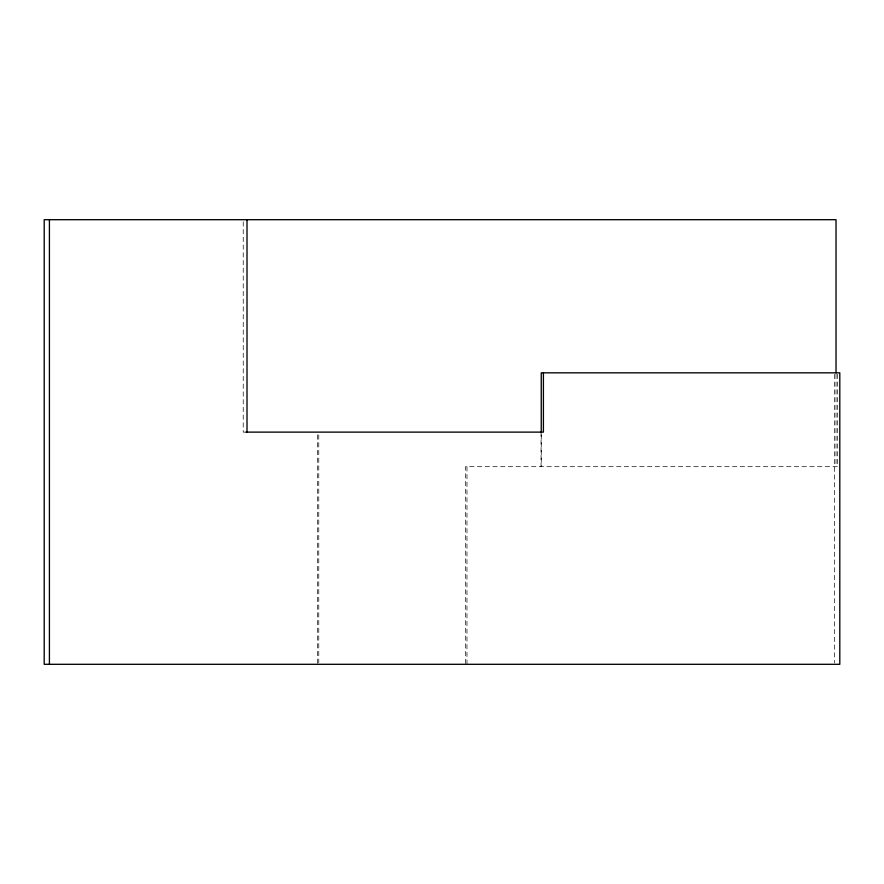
<?xml version="1.0" encoding="UTF-8"?>
<svg xmlns="http://www.w3.org/2000/svg" width="884" height="884" viewBox="0 0 884 884"><rect width="100%" height="100%" fill="white"/><g stroke="black" fill="none" stroke-linecap="round" stroke-linejoin="round"><path stroke-width="0.66" stroke-dasharray="4.42 3.31" d="M245.984 432.121L243.233 432.121L243.233 221.077M837.645 374.219L837.645 466.697L465.525 466.697L465.525 664.304M836.021 374.241L836.021 466.697M834.584 374.341L834.584 662.923M541.251 434.784L541.251 466.697M541.063 432.121L541.063 466.697M466.973 466.697L466.973 664.304M318.77 434.873L318.77 662.923M317.334 434.873L317.334 664.304"/><path stroke-width="1.33" d="M245.984 432.121L543.406 432.121L543.406 372.838M836.021 372.871L836.021 219.696L44.2 219.696L44.2 664.304L839.8 664.304L839.8 372.838L541.251 372.838L541.251 432.121M247.012 219.696L247.012 432.121M49.416 219.696L49.416 664.304"/></g></svg>
